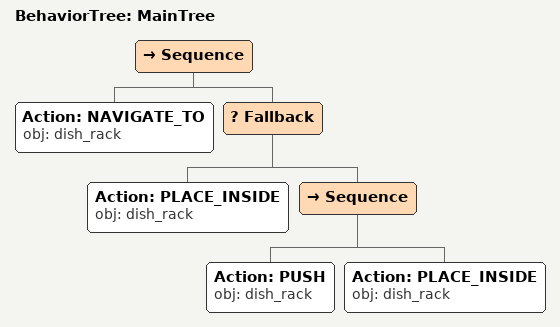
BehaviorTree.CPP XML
<root main_tree_to_execute="MainTree">
  <BehaviorTree ID="MainTree">
    <Sequence>
      <!-- Navigate to dish_rack -->
      <Action ID="NAVIGATE_TO" obj="dish_rack" />
      <!-- Fallback: if PLACE_INSIDE dish_rack fails, try PUSH to reposition -->
      <Fallback>
        <!-- Place inside dish_rack -->
        <Action ID="PLACE_INSIDE" obj="dish_rack" />
        <Sequence>
          <!-- Push dish_rack forward toward front edge of table -->
          <Action ID="PUSH" obj="dish_rack" />
          <!-- Place inside dish_rack -->
          <Action ID="PLACE_INSIDE" obj="dish_rack" />
        </Sequence>
      </Fallback>

    </Sequence>
  </BehaviorTree>
</root>
